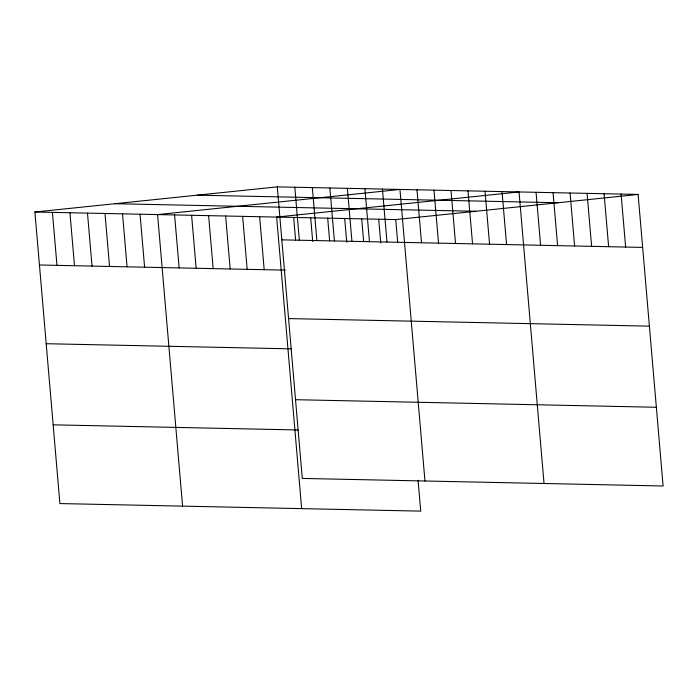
<?xml version="1.0" encoding="UTF-8"?>
<svg xmlns="http://www.w3.org/2000/svg" width="698" height="698" viewBox="0 0 698 698"><rect width="100%" height="100%" fill="white"/><g stroke="black" fill="none" stroke-linecap="round" stroke-linejoin="round"><path stroke-width="1.05" d="M418.076 480.268L420.72 511.128L59.897 503.563L34.9 212.009L277.281 186.872L638.103 194.437L663.1 485.991L302.278 478.427L277.281 186.872M34.9 212.009L395.722 219.573L638.103 194.437M197.298 195.17L558.121 202.734M114.882 203.711L475.713 211.276M281.826 239.85L642.649 247.415M39.446 264.987L285.447 270.143M288.571 318.585L649.393 326.149M46.19 343.713L291.136 348.852M295.524 399.701L656.347 407.266M53.144 424.829L298.09 429.968M621.098 194.079L625.635 247.057M604.084 193.73L608.63 246.699M587.07 193.372L591.616 246.35M570.065 193.014L574.602 245.993M553.052 192.657L557.597 245.635M536.047 192.299L540.584 245.277M544.03 483.496L519.033 191.941L276.652 217.078L301.649 508.633M502.019 191.584L506.565 244.562M485.014 191.235L489.551 244.204M468 190.877L472.546 243.855M450.995 190.519L455.532 243.497M433.981 190.161L438.527 243.14M416.968 189.804L421.513 242.782M424.96 481.001L399.963 189.446L157.582 214.583L182.579 506.129M395.722 219.573L397.668 242.276M382.434 189.079L386.98 242.058M378.717 219.216L380.75 243M364.906 188.713L369.451 241.691M361.704 218.858L363.649 241.56M347.386 188.347L351.923 241.325M344.69 218.5L346.731 242.285M329.857 187.98L334.403 240.958M327.685 218.142L329.631 240.854M312.329 187.614L316.875 240.583M310.671 217.785L312.713 241.578M294.809 187.247L299.346 240.217M293.666 217.436L295.612 240.138M259.639 216.72L264.184 269.698M242.634 216.363L247.171 269.341M225.62 216.005L230.166 268.983M208.615 215.647L213.152 268.625M191.601 215.289L196.147 268.268M174.587 214.94L179.133 267.91M140.054 214.216L144.599 267.186M122.525 213.841L127.071 266.819M105.005 213.475L109.542 266.453M87.477 213.108L92.023 266.086M69.948 212.742L74.494 265.72M52.429 212.375L56.966 265.353"/></g></svg>
